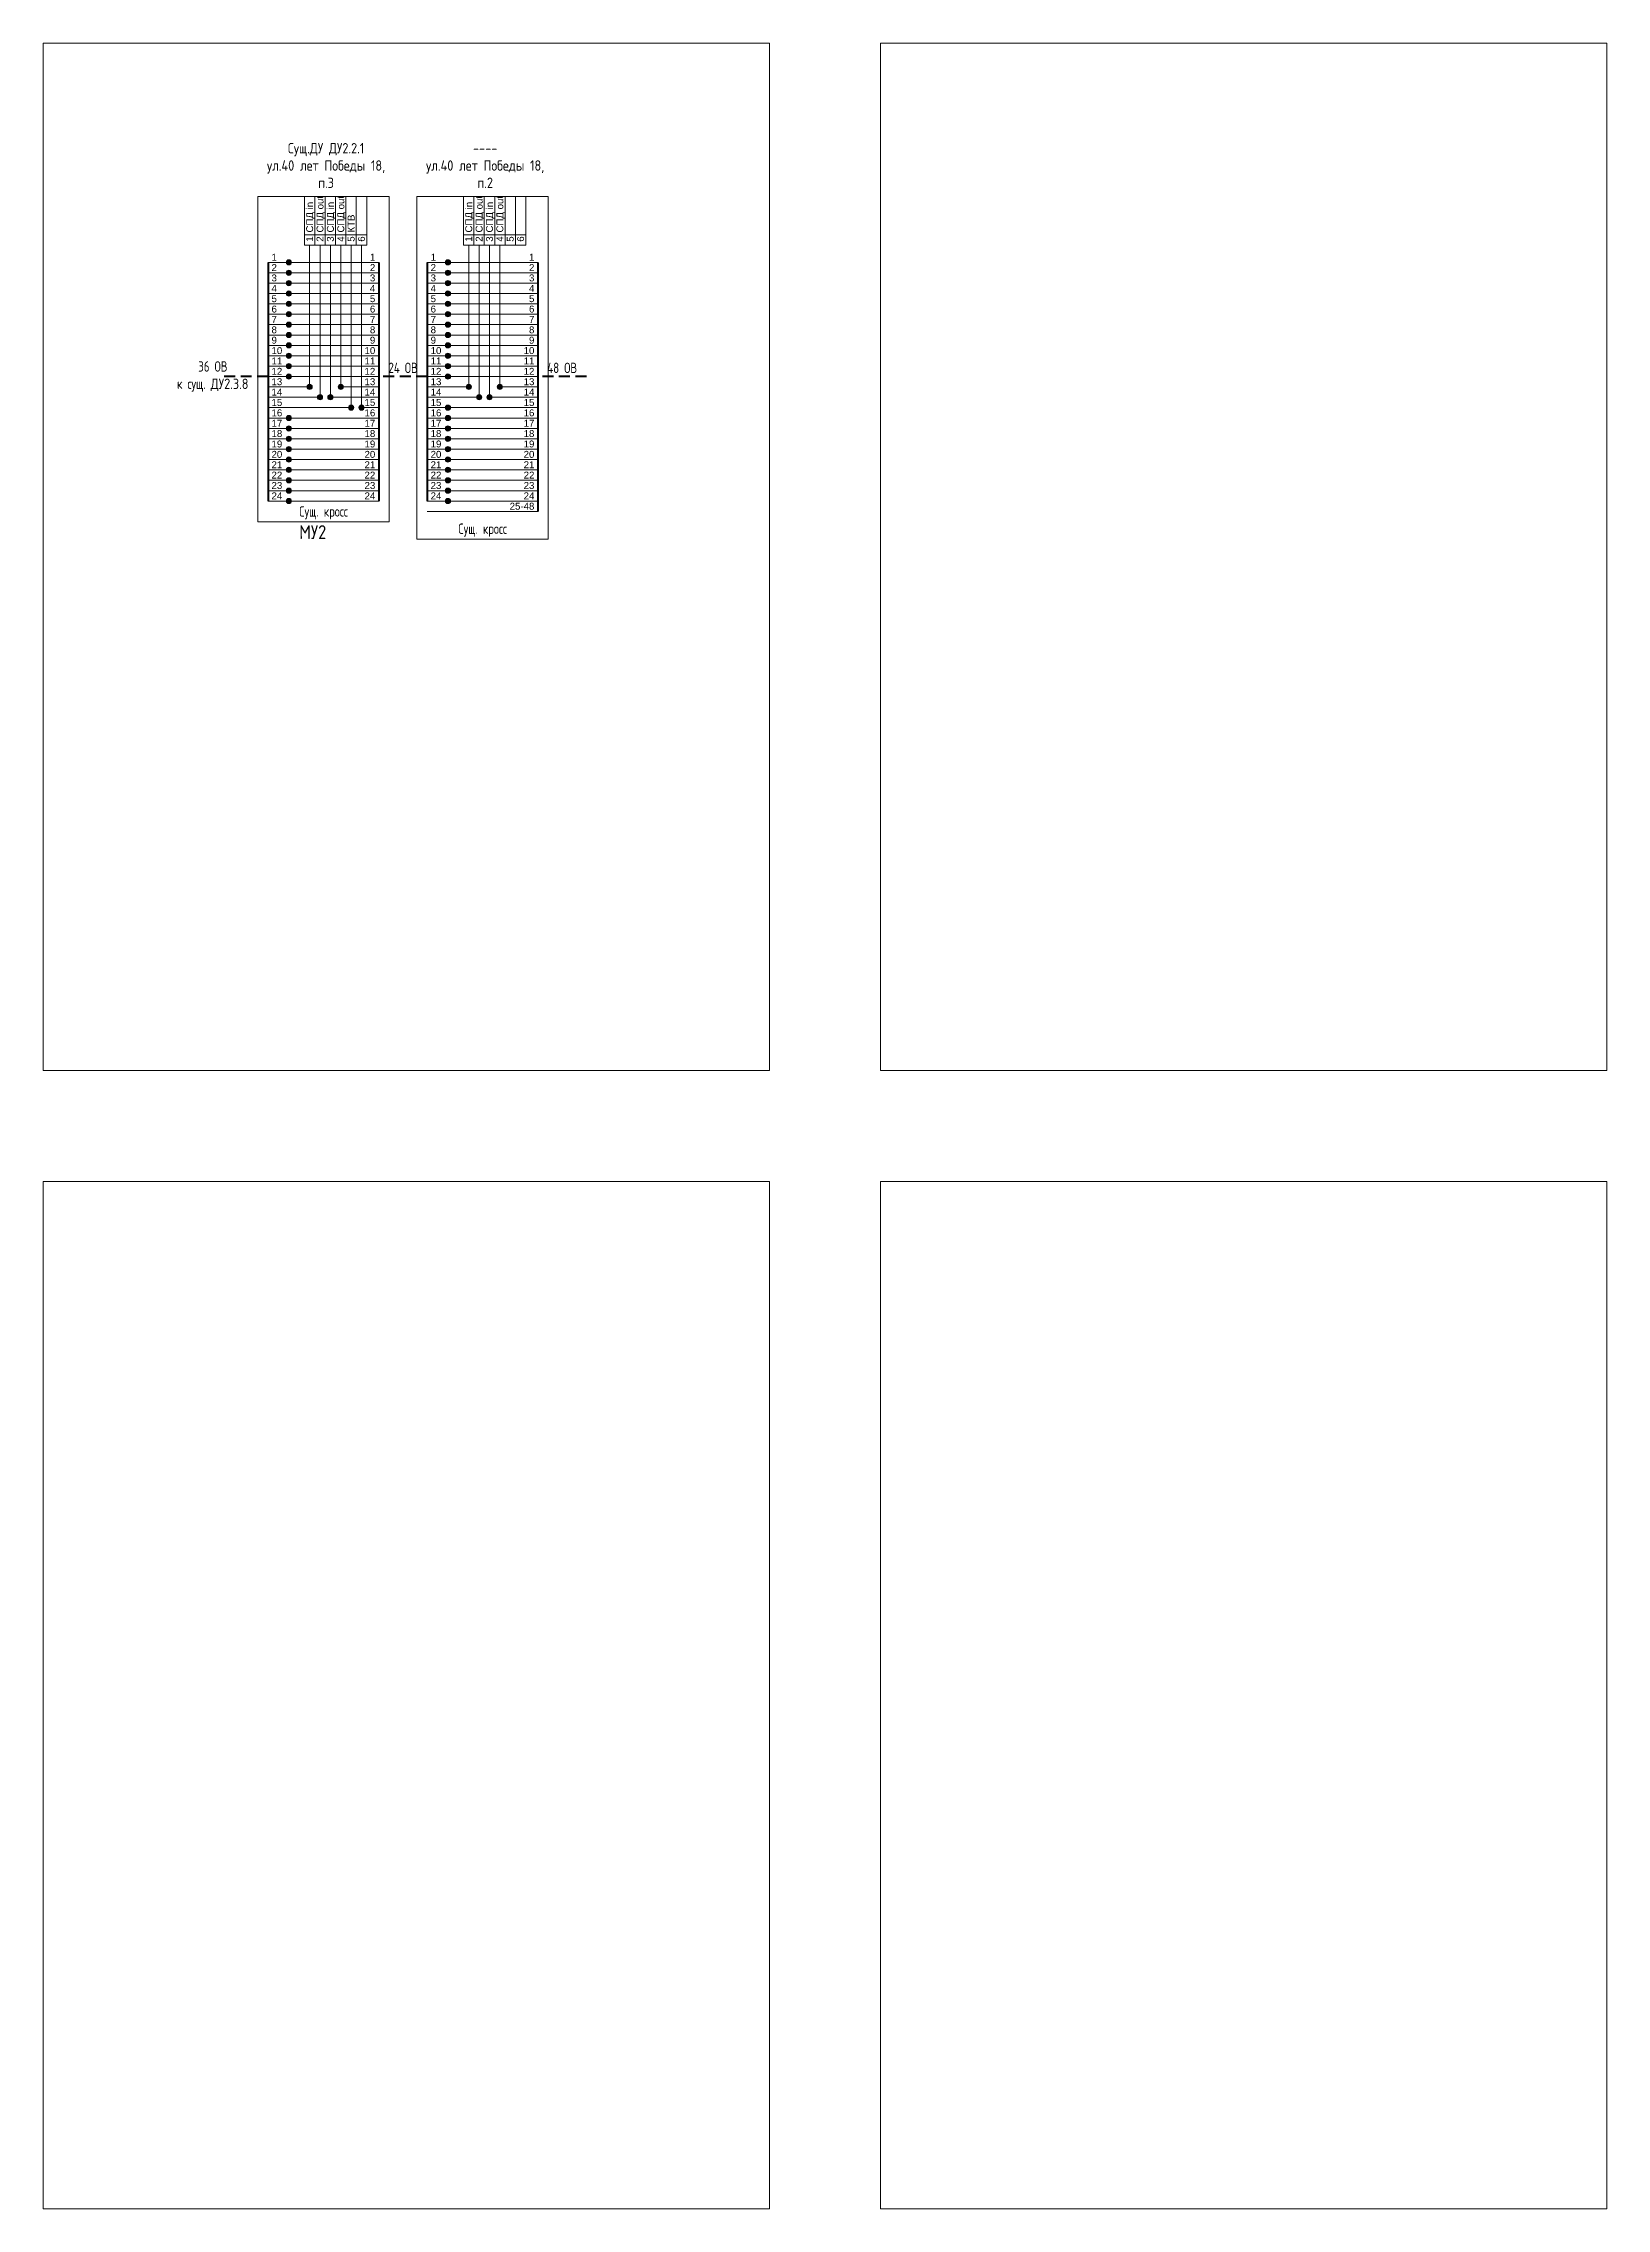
# Model space of a CAD drawing. Header units: millimetres. Extents: x -6680 to 6456, y 1671 to 6150.
# Drawn here: x -2737 to -2285, y 4208 to 4834 of the extents above; entities that cross this region are included whole.
import ezdxf
from ezdxf.enums import TextEntityAlignment as Align

# ---------------------------------------------------------------- set-up
doc = ezdxf.new("R2010")
doc.units = ezdxf.units.MM
doc.linetypes.add('HIDDEN2', pattern=[4.7625, 3.175, -1.5875])
doc.layers.add('ВЭ', color=1, linetype='Continuous')
doc.styles.get("Standard").update_dxf_attribs({"font": 'arial.ttf'})
doc.styles.add('мой', font='GOST_Common.ttf', dxfattribs={"width": 0.9, "height": 3})

# ---------------------------------------------------------------- blocks, each defined once
blk = doc.blocks.new('*U221')
at = {"layer": 'ВЭ', "color": 250, "linetype": 'ByBlock', "lineweight": 18}
blk.add_lwpolyline([(-105, -148.5), (105, -148.5), (105, 148.5), (-105, 148.5), (-105, -148.5)], dxfattribs=at)
blk = doc.blocks.new('*U222')
at = {"layer": 'Defpoints', "color": 0, "linetype": 'ByBlock', "lineweight": -2, "transparency": 16777216}
for p in [(726, -1316), (968, -1316), (726, -1645), (968, -1645)]:
    blk.add_blockref('*U221', p, dxfattribs=at)
blk = doc.blocks.new('*U293')
at = {"color": 7, "lineweight": 20}
blk.add_lwpolyline([(-10, 0), (-7, 0)], dxfattribs=at)
blk = doc.blocks.new('*U296')
at = {"color": 0, "linetype": 'ByBlock', "lineweight": -2, "transparency": 16777216}
for p in [(0, 0), (0, -3), (0, -6), (0, -9), (0, -12), (0, -15)]:
    blk.add_blockref('*U293', p, dxfattribs=at)
blk = doc.blocks.new('*U291')
at = {"color": 7, "lineweight": 20}
for points in [[(-1.5, -3.5), (1.5, -3.5), (1.5, 7.5), (-1.5, 7.5)], [(-1.5, -6.5), (1.5, -6.5), (1.5, -3.5), (-1.5, -3.5)]]:
    blk.add_lwpolyline(points, close=True, dxfattribs=at)
blk = doc.blocks.new('*U292')
at = {"color": 0, "linetype": 'ByBlock', "lineweight": -2, "transparency": 16777216}
for p in [(0, 0), (3, 0), (6, 0), (9, 0), (12, 0), (15, 0)]:
    blk.add_blockref('*U291', p, dxfattribs=at)
blk = doc.blocks.new('*U294')
at = {"color": 7, "lineweight": 20}
blk.add_lwpolyline([(-13, 0), (19, 0)], dxfattribs=at)
blk = doc.blocks.new('*U295')
at = {"color": 0, "linetype": 'ByBlock', "lineweight": -2, "transparency": 16777216}
for p in [(0, 0), (0, -3), (0, -6), (0, -9), (0, -12), (0, -15), (0, -18), (0, -21), (0, -24), (0, -27), (0, -30), (0, -33)]:
    blk.add_blockref('*U294', p, dxfattribs=at)
blk = doc.blocks.new('*U297')
at = {"color": 7, "lineweight": 20}
blk.add_lwpolyline([(-10, 0), (-7, 0)], dxfattribs=at)
blk = doc.blocks.new('*U300')
at = {"color": 0, "linetype": 'ByBlock', "lineweight": -2, "transparency": 16777216}
for p in [(0, 0), (0, -3), (0, -6), (0, -9)]:
    blk.add_blockref('*U297', p, dxfattribs=at)
blk = doc.blocks.new('*U303')
at = {"color": 7, "lineweight": 20}
for points in [[(-1.5, -3.5), (1.5, -3.5), (1.5, 7.5), (-1.5, 7.5)], [(-1.5, -6.5), (1.5, -6.5), (1.5, -3.5), (-1.5, -3.5)]]:
    blk.add_lwpolyline(points, close=True, dxfattribs=at)
blk = doc.blocks.new('*U304')
at = {"color": 0, "linetype": 'ByBlock', "lineweight": -2, "transparency": 16777216}
for p in [(0, 0), (3, 0), (6, 0), (9, 0), (12, 0), (15, 0)]:
    blk.add_blockref('*U303', p, dxfattribs=at)
blk = doc.blocks.new('*U298')
at = {"color": 7, "lineweight": 20}
blk.add_lwpolyline([(-13, 0), (19, 0)], dxfattribs=at)
blk = doc.blocks.new('*U299')
at = {"color": 0, "linetype": 'ByBlock', "lineweight": -2, "transparency": 16777216}
for p in [(0, 0), (0, -3), (0, -6), (0, -9), (0, -12), (0, -15), (0, -18), (0, -21), (0, -24), (0, -27), (0, -30), (0, -33)]:
    blk.add_blockref('*U298', p, dxfattribs=at)
blk = doc.blocks.new('*U301')
at = {"color": 7, "lineweight": 20}
blk.add_lwpolyline([(-13, 0), (19, 0)], dxfattribs=at)
blk = doc.blocks.new('*U302')
at = {"color": 0, "linetype": 'ByBlock', "lineweight": -2, "transparency": 16777216}
for p in [(0, 0), (0, -3), (0, -6), (0, -9), (0, -12), (0, -15), (0, -18), (0, -21), (0, -24), (0, -27), (0, -30)]:
    blk.add_blockref('*U301', p, dxfattribs=at)
blk = doc.blocks.new('Сварка')
at = {"linetype": 'Continuous', "lineweight": 30, "true_color": 0xffffff}
h = blk.add_hatch(color=7, dxfattribs=at)
h.dxf.hatch_style = 1
h.paths.add_polyline_path([(1, 0, 1), (-1, 0, 1)])
at = {"color": 7, "linetype": 'Continuous', "lineweight": 20}
blk.add_circle((0, 0), 1, dxfattribs=at)
blk = doc.blocks.new('*U281')
at = {"color": 7, "lineweight": 20}
blk.add_lwpolyline([(-13, 0), (19, 0)], dxfattribs=at)
blk = doc.blocks.new('*U282')
at = {"color": 0, "linetype": 'ByBlock', "lineweight": -2, "transparency": 16777216}
for p in [(0, 0), (0, -3), (0, -6), (0, -9), (0, -12), (0, -15), (0, -18), (0, -21)]:
    blk.add_blockref('*U281', p, dxfattribs=at)
blk = doc.blocks.new('*U285')
at = {"color": 7, "lineweight": 20}
blk.add_lwpolyline([(-10, 0), (-7, 0)], dxfattribs=at)
blk = doc.blocks.new('*U288')
at = {"color": 0, "linetype": 'ByBlock', "lineweight": -2, "transparency": 16777216}
for p in [(0, 0), (0, -3), (0, -6), (0, -9)]:
    blk.add_blockref('*U285', p, dxfattribs=at)
blk = doc.blocks.new('*U283')
at = {"color": 7, "lineweight": 20}
for points in [[(-1.5, -3.5), (1.5, -3.5), (1.5, 7.5), (-1.5, 7.5)], [(-1.5, -6.5), (1.5, -6.5), (1.5, -3.5), (-1.5, -3.5)]]:
    blk.add_lwpolyline(points, close=True, dxfattribs=at)
blk = doc.blocks.new('*U284')
at = {"color": 0, "linetype": 'ByBlock', "lineweight": -2, "transparency": 16777216}
for p in [(0, 0), (3, 0), (6, 0), (9, 0), (12, 0), (15, 0)]:
    blk.add_blockref('*U283', p, dxfattribs=at)
blk = doc.blocks.new('*U286')
at = {"color": 7, "lineweight": 20}
blk.add_lwpolyline([(-13, 0), (19, 0)], dxfattribs=at)
blk = doc.blocks.new('*U287')
at = {"color": 0, "linetype": 'ByBlock', "lineweight": -2, "transparency": 16777216}
for p in [(0, 0), (0, -3), (0, -6), (0, -9), (0, -12), (0, -15), (0, -18), (0, -21), (0, -24), (0, -27), (0, -30), (0, -33)]:
    blk.add_blockref('*U286', p, dxfattribs=at)
blk = doc.blocks.new('*U289')
at = {"color": 7, "lineweight": 20}
blk.add_lwpolyline([(-13, 0), (19, 0)], dxfattribs=at)
blk = doc.blocks.new('*U290')
at = {"color": 0, "linetype": 'ByBlock', "lineweight": -2, "transparency": 16777216}
for p in [(0, 0), (0, -3), (0, -6), (0, -9), (0, -12), (0, -15), (0, -18), (0, -21), (0, -24)]:
    blk.add_blockref('*U289', p, dxfattribs=at)

msp = doc.modelspace()

# ---------------------------------------------------------------- linework, layer by layer
at = {"color": 7, "lineweight": 20}
for points in [[(-2675, 4789.67), (-2637, 4789.67), (-2637, 4695.67), (-2675, 4695.67)], [(-2629, 4789.67), (-2591, 4789.67), (-2591, 4690.67), (-2629, 4690.67)]]:
    msp.add_lwpolyline(points, close=True, dxfattribs=at)
at = {"color": 7, "lineweight": 50}
for points in [[(-2672, 4770.67), (-2672, 4701.67)], [(-2640, 4770.67), (-2640, 4701.67)], [(-2640, 4770.67), (-2640, 4701.67)], [(-2626, 4770.67), (-2626, 4701.67)], [(-2594, 4770.67), (-2594, 4698.67)]]:
    msp.add_lwpolyline(points, dxfattribs=at)
at = {"color": 7, "lineweight": 20}
for points in [[(-2660, 4734.67), (-2660, 4772.67)], [(-2660, 4734.67), (-2660, 4772.67)], [(-2657, 4731.67), (-2657, 4772.67)], [(-2657, 4731.67), (-2657, 4772.67)], [(-2654, 4731.67), (-2654, 4772.67)], [(-2654, 4731.67), (-2654, 4772.67)], [(-2651, 4734.67), (-2651, 4772.67)], [(-2651, 4734.67), (-2651, 4772.67)], [(-2648, 4728.67), (-2648, 4772.67)], [(-2645, 4728.67), (-2645, 4772.67)], [(-2614, 4734.67), (-2614, 4772.67)], [(-2611, 4731.67), (-2611, 4772.67)], [(-2608, 4731.67), (-2608, 4772.67)], [(-2605, 4734.67), (-2605, 4772.67)]]:
    msp.add_lwpolyline(points, dxfattribs=at)
at = {"color": 7, "linetype": 'HIDDEN2', "lineweight": 50}
for points in [[(-2672, 4737.67), (-2685, 4737.67)], [(-2626, 4737.67), (-2640, 4737.67)]]:
    msp.add_lwpolyline(points, dxfattribs=at)
at = {"color": 7, "linetype": 'Continuous', "lineweight": 15}
for points in [[(-2672, 4734.67), (-2660, 4734.67)], [(-2672, 4734.67), (-2660, 4734.67)], [(-2651, 4734.67), (-2640, 4734.67)], [(-2651, 4734.67), (-2640, 4734.67)], [(-2626, 4734.67), (-2614, 4734.67)], [(-2605, 4734.67), (-2594, 4734.67)], [(-2672, 4731.67), (-2657, 4731.67)], [(-2672, 4731.67), (-2657, 4731.67)], [(-2672, 4728.67), (-2648, 4728.67)], [(-2654, 4731.67), (-2640, 4731.67)], [(-2654, 4731.67), (-2640, 4731.67)], [(-2645, 4728.67), (-2640, 4728.67)], [(-2626, 4731.67), (-2611, 4731.67)], [(-2608, 4731.67), (-2594, 4731.67)]]:
    msp.add_lwpolyline(points, dxfattribs=at)
at = {"color": 5, "linetype": 'HIDDEN2', "lineweight": 50}
msp.add_lwpolyline([(-2580, 4737.67), (-2594, 4737.67)], dxfattribs=at)

# ---------------------------------------------------------------- block references
at = {"color": 7, "linetype": 'Continuous', "lineweight": 15}
for name, p in [('*U292', (-2660, 4782.17)), ('*U284', (-2660, 4782.17)), ('*U304', (-2614, 4782.17))]:
    msp.add_blockref(name, p, dxfattribs=at)
at = {"color": 7, "lineweight": 20}
for name, p in [('*U295', (-2659, 4770.67)), ('*U287', (-2659, 4770.67)), ('*U299', (-2613, 4770.67)), ('*U302', (-2613, 4728.67)), ('*U290', (-2659, 4725.67)), ('*U282', (-2659, 4722.67))]:
    msp.add_blockref(name, p, dxfattribs=at)
at = {"color": 7, "lineweight": 20, "xscale": 0.75, "yscale": 0.75, "zscale": 0.75}
for p in [(-2666, 4770.67), (-2666, 4770.67), (-2620, 4770.67), (-2666, 4767.67), (-2666, 4767.67), (-2666, 4764.67), (-2666, 4764.67), (-2620, 4767.67), (-2620, 4764.67), (-2666, 4761.67), (-2666, 4761.67), (-2666, 4758.67), (-2666, 4758.67), (-2620, 4761.67), (-2620, 4758.67), (-2666, 4755.67), (-2666, 4755.67), (-2666, 4752.67), (-2666, 4752.67), (-2620, 4755.67), (-2620, 4752.67), (-2666, 4749.67), (-2666, 4749.67), (-2666, 4746.67), (-2666, 4746.67), (-2620, 4749.67), (-2620, 4746.67), (-2666, 4743.67), (-2666, 4743.67), (-2666, 4740.67), (-2666, 4740.67), (-2620, 4743.67), (-2620, 4740.67), (-2666, 4737.67), (-2666, 4737.67), (-2660, 4734.67), (-2660, 4734.67), (-2651, 4734.67), (-2651, 4734.67), (-2620, 4737.67), (-2614, 4734.67), (-2605, 4734.67), (-2666, 4725.67), (-2666, 4725.67), (-2657, 4731.67), (-2657, 4731.67), (-2654, 4731.67), (-2654, 4731.67), (-2648, 4728.67), (-2645, 4728.67), (-2620, 4728.67), (-2620, 4725.67), (-2611, 4731.67), (-2608, 4731.67), (-2666, 4722.67), (-2666, 4722.67), (-2666, 4719.67), (-2666, 4719.67), (-2620, 4722.67), (-2620, 4719.67), (-2666, 4716.67), (-2666, 4716.67), (-2666, 4713.67), (-2666, 4713.67), (-2620, 4716.67), (-2620, 4713.67), (-2666, 4710.67), (-2666, 4710.67), (-2666, 4707.67), (-2666, 4707.67), (-2620, 4710.67), (-2620, 4707.67), (-2666, 4704.67), (-2666, 4704.67), (-2666, 4701.67), (-2666, 4701.67), (-2620, 4704.67), (-2620, 4701.67)]:
    msp.add_blockref('Сварка', p, dxfattribs=at)
at = {"color": 7, "lineweight": 20, "rotation": 90}
for name, p in [('*U296', (-2660, 4782.67)), ('*U288', (-2660, 4782.67)), ('*U300', (-2614, 4782.67))]:
    msp.add_blockref(name, p, dxfattribs=at)
at = {"layer": 'Defpoints'}
msp.add_blockref('*U222', (-3358, 6001.5), dxfattribs=at)

# ---------------------------------------------------------------- texts
for s, p in [('СПД out', (-2656, 4779.3)), ('СПД out', (-2656, 4779.3)), ('СПД out', (-2650, 4779.3)), ('СПД out', (-2650, 4779.3)), ('СПД out', (-2610, 4779.3)), ('СПД out', (-2604, 4779.3)), ('СПД in', (-2659, 4779.3)), ('СПД in', (-2659, 4779.3)), ('СПД in', (-2653, 4779.3)), ('СПД in', (-2653, 4779.3)), ('КТВ', (-2647, 4779.3)), ('СПД in', (-2613, 4779.3)), ('СПД in', (-2607, 4779.3)), ('1', (-2659, 4776.64)), ('1', (-2659, 4776.64)), ('2', (-2656, 4776.64)), ('2', (-2656, 4776.64)), ('3', (-2653, 4776.64)), ('3', (-2653, 4776.64)), ('4', (-2650, 4776.64)), ('4', (-2650, 4776.64)), ('5', (-2647, 4776.64)), ('5', (-2647, 4776.64)), ('6', (-2644, 4776.64)), ('6', (-2644, 4776.64)), ('1', (-2613, 4776.64)), ('2', (-2610, 4776.64)), ('3', (-2607, 4776.64)), ('4', (-2604, 4776.64)), ('5', (-2601, 4776.64)), ('6', (-2598, 4776.64))]:
    msp.add_text(s, height=2, rotation=90).set_placement(p)
for s, p in [('2', (-2671.02, 4768.17)), ('2', (-2671.02, 4768.17)), ('1', (-2671.02, 4771.17)), ('1', (-2671.02, 4771.17)), ('2', (-2625.02, 4768.17)), ('1', (-2625.02, 4771.17)), ('4', (-2671.02, 4762.17)), ('4', (-2671.02, 4762.17)), ('3', (-2671.02, 4765.17)), ('3', (-2671.02, 4765.17)), ('4', (-2625.02, 4762.17)), ('3', (-2625.02, 4765.17)), ('5', (-2671.02, 4759.17)), ('5', (-2671.02, 4759.17)), ('6', (-2671.02, 4756.17)), ('6', (-2671.02, 4756.17)), ('5', (-2625.02, 4759.17)), ('6', (-2625.02, 4756.17)), ('8', (-2671.02, 4750.17)), ('8', (-2671.02, 4750.17)), ('7', (-2671.02, 4753.17)), ('7', (-2671.02, 4753.17)), ('8', (-2625.02, 4750.17)), ('7', (-2625.02, 4753.17)), ('9', (-2671.02, 4747.17)), ('9', (-2671.02, 4747.17)), ('10', (-2671.02, 4744.17)), ('10', (-2671.02, 4744.17)), ('9', (-2625.02, 4747.17)), ('10', (-2625.02, 4744.17)), ('11', (-2671.02, 4741.17)), ('11', (-2671.02, 4741.17)), ('12', (-2671.02, 4738.17)), ('12', (-2671.02, 4738.17)), ('11', (-2625.02, 4741.17)), ('12', (-2625.02, 4738.17)), ('13', (-2671.02, 4735.17)), ('13', (-2671.02, 4735.17)), ('14', (-2671.02, 4732.17)), ('14', (-2671.02, 4732.17)), ('13', (-2625.02, 4735.17)), ('14', (-2625.02, 4732.17)), ('15', (-2671.02, 4729.17)), ('15', (-2671.02, 4729.17)), ('16', (-2671.02, 4726.17)), ('16', (-2671.02, 4726.17)), ('15', (-2625.02, 4729.17)), ('16', (-2625.02, 4726.17)), ('17', (-2671.02, 4723.17)), ('17', (-2671.02, 4723.17)), ('18', (-2671.02, 4720.17)), ('18', (-2671.02, 4720.17)), ('17', (-2625.02, 4723.17)), ('18', (-2625.02, 4720.17)), ('20', (-2671.02, 4714.17)), ('20', (-2671.02, 4714.17)), ('19', (-2671.02, 4717.17)), ('19', (-2671.02, 4717.17)), ('20', (-2625.02, 4714.17)), ('19', (-2625.02, 4717.17)), ('21', (-2671.02, 4711.17)), ('21', (-2671.02, 4711.17)), ('22', (-2671.02, 4708.17)), ('22', (-2671.02, 4708.17)), ('21', (-2625.02, 4711.17)), ('22', (-2625.02, 4708.17)), ('23', (-2671.02, 4705.17)), ('23', (-2671.02, 4705.17)), ('24', (-2671.02, 4702.17)), ('24', (-2671.02, 4702.17)), ('23', (-2625.02, 4705.17)), ('24', (-2625.02, 4702.17))]:
    msp.add_text(s, height=2).set_placement(p)
for s, p in [('2', (-2641.02, 4768.17)), ('2', (-2641.02, 4768.17)), ('1', (-2641.02, 4771.17)), ('1', (-2641.02, 4771.17)), ('2', (-2595.02, 4768.17)), ('1', (-2595.02, 4771.17)), ('4', (-2641.02, 4762.17)), ('4', (-2641.02, 4762.17)), ('3', (-2641.02, 4765.17)), ('3', (-2641.02, 4765.17)), ('4', (-2595.02, 4762.17)), ('3', (-2595.02, 4765.17)), ('5', (-2641.02, 4759.17)), ('5', (-2641.02, 4759.17)), ('6', (-2641.02, 4756.17)), ('6', (-2641.02, 4756.17)), ('5', (-2595.02, 4759.17)), ('6', (-2595.02, 4756.17)), ('8', (-2641.02, 4750.17)), ('8', (-2641.02, 4750.17)), ('7', (-2641.02, 4753.17)), ('7', (-2641.02, 4753.17)), ('8', (-2595.02, 4750.17)), ('7', (-2595.02, 4753.17)), ('10', (-2641.02, 4744.17)), ('10', (-2641.02, 4744.17)), ('9', (-2641.02, 4747.17)), ('9', (-2641.02, 4747.17)), ('10', (-2595.02, 4744.17)), ('9', (-2595.02, 4747.17)), ('11', (-2641.02, 4741.17)), ('11', (-2641.02, 4741.17)), ('12', (-2641.02, 4738.17)), ('12', (-2641.02, 4738.17)), ('11', (-2595.02, 4741.17)), ('12', (-2595.02, 4738.17)), ('13', (-2641.02, 4735.17)), ('13', (-2641.02, 4735.17)), ('14', (-2641.02, 4732.17)), ('14', (-2641.02, 4732.17)), ('13', (-2595.02, 4735.17)), ('14', (-2595.02, 4732.17)), ('15', (-2641.02, 4729.17)), ('15', (-2641.02, 4729.17)), ('16', (-2641.02, 4726.17)), ('16', (-2641.02, 4726.17)), ('15', (-2595.02, 4729.17)), ('16', (-2595.02, 4726.17)), ('17', (-2641.02, 4723.17)), ('17', (-2641.02, 4723.17)), ('18', (-2641.02, 4720.17)), ('18', (-2641.02, 4720.17)), ('17', (-2595.02, 4723.17)), ('18', (-2595.02, 4720.17)), ('20', (-2641.02, 4714.17)), ('20', (-2641.02, 4714.17)), ('19', (-2641.02, 4717.17)), ('19', (-2641.02, 4717.17)), ('20', (-2595.02, 4714.17)), ('19', (-2595.02, 4717.17)), ('21', (-2641.02, 4711.17)), ('21', (-2641.02, 4711.17)), ('22', (-2641.02, 4708.17)), ('22', (-2641.02, 4708.17)), ('21', (-2595.02, 4711.17)), ('22', (-2595.02, 4708.17)), ('23', (-2641.02, 4705.17)), ('23', (-2641.02, 4705.17)), ('24', (-2641.02, 4702.17)), ('24', (-2641.02, 4702.17)), ('23', (-2595.02, 4705.17)), ('24', (-2595.02, 4702.17)), ('25-48', (-2595.02, 4699.17))]:
    msp.add_text(s, height=2).set_placement(p, align=Align.RIGHT)
at = {"style": 'мой', "width": 0.8}
for p in [(-2656, 4698.67), (-2610, 4693.67)]:
    msp.add_text('Сущ. кросс', height=3, dxfattribs=at).set_placement(p, align=Align.MIDDLE_CENTER)
at = {"color": 7, "linetype": 'Continuous', "lineweight": 20, "style": 'мой', "width": 0.9}
msp.add_text('МУ2 ', height=4, rotation=0.13843, dxfattribs=at).set_placement((-2663, 4690.67))
at = {"color": 7, "linetype": 'Continuous', "lineweight": 15, "char_height": 3, "width": 38, "attachment_point": 8, "style": 'мой'}
for s, insert in [('Сущ.ДУ ДУ2.2.1\\Pул.40 лет Победы 18, п.3', (-2655.25, 4792.17)), ('----\\Pул.40 лет Победы 18, п.2', (-2609.25, 4792.17))]:
    msp.add_mtext(s, dxfattribs=dict(at, insert=insert))
at = {"color": 7, "char_height": 3, "attachment_point": 5, "rotation": 359.86157, "style": 'мой'}
for s, width, insert in [('{\\W0.8;36 ОВ \\Pк сущ. }ДУ2.3.8', 22.7788, (-2688, 4737.67)), ('{\\W0.8;24 ОВ\\P }', 12.199, (-2633, 4737.67)), ('{\\W0.8;48 ОВ\\P }', 12.199, (-2587, 4737.67))]:
    msp.add_mtext_dynamic_manual_height_columns(s, width=width, gutter_width=12.5, heights=[0], dxfattribs=dict(at, insert=insert))

doc.saveas('drawing.dxf')
